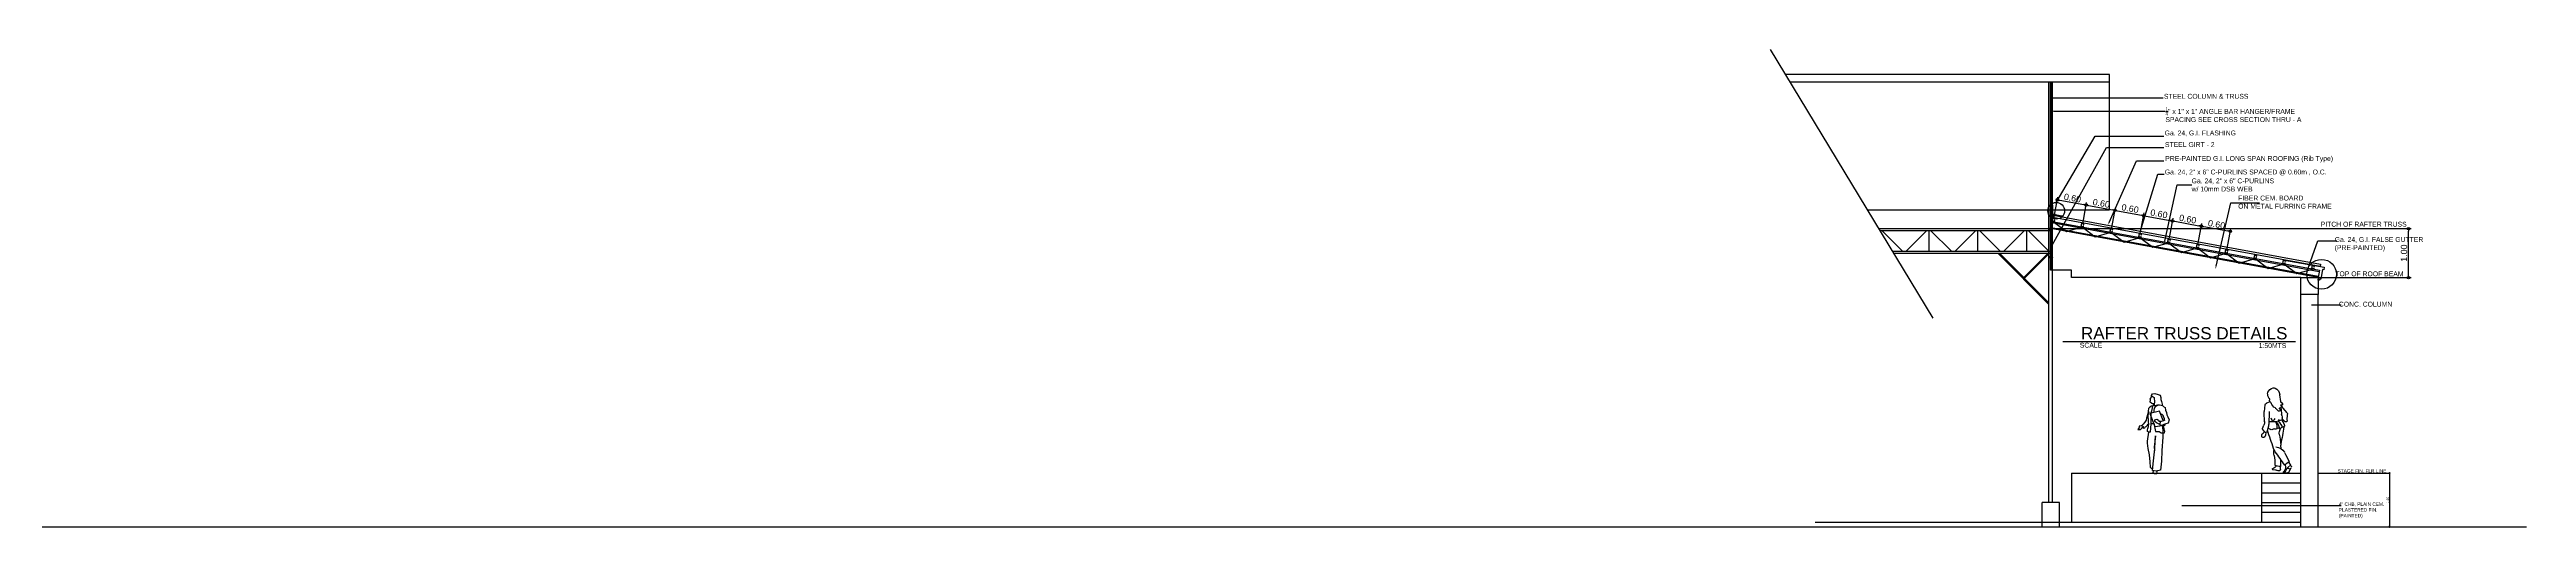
# Model space of a CAD drawing. Header units: inches. Extents: x -1369 to 1198, y -366 to 1398.
# Drawn here: x 94.6 to 145.3, y 107.4 to 117.1 of the extents above; entities that cross this region are included whole.
import ezdxf
from ezdxf import colors
from ezdxf.entities.mleader import LeaderData, LeaderLine
from ezdxf.math import Vec2, Vec3

# ---------------------------------------------------------------- set-up
doc = ezdxf.new("R2010")
doc.units = ezdxf.units.IN
doc.header["$MEASUREMENT"] = 0
doc.layers.add('dim', color=8, linetype='Continuous')
doc.layers.add('FIGURE', color=8, linetype='Continuous')
doc.styles.add('ATTR', font='romans.shx', dxfattribs={"width": 0.8, "height": 1.735066})
doc.styles.get("Standard").update_dxf_attribs({"font": 'arial.ttf'})
doc.dimstyles.new('20', dxfattribs={"dimtxt": 0.05, "dimasz": 0.02, "dimexe": 0.013, "dimexo": 0.0125, "dimgap": 0.0125, "dimtad": 1, "dimzin": 0, "dimdsep": 46, "dimtxsty": 'Standard', "dimblk": 'DOTBLANK', "dimcen": 0.09, "dimclrd": 256, "dimclre": 256, "dimadec": 0, "dimazin": 0, "dimtfac": 1, "dimtix": 1, "dimtofl": 0, "dimtmove": 0, "dimatfit": 3, "dimfxl": 1, "dimtolj": 1, "dimtzin": 0, "dimlwd": -1, "dimlwe": -1, "dimarcsym": 0})
doc.dimstyles.new('50', dxfattribs={"dimtxt": 0.13, "dimasz": 0.05, "dimexe": 0.055, "dimexo": 0.025, "dimgap": 0.025, "dimtad": 1, "dimzin": 0, "dimdsep": 46, "dimtxsty": 'Standard', "dimblk": 'DOTBLANK', "dimcen": 0.09, "dimclrd": 256, "dimclre": 256, "dimadec": 0, "dimazin": 0, "dimtfac": 1, "dimtix": 1, "dimtofl": 0, "dimtmove": 0, "dimatfit": 3, "dimfxl": 1, "dimtolj": 1, "dimtzin": 0, "dimarcsym": 0})

# ---------------------------------------------------------------- blocks, each defined once
blk = doc.blocks.new('_DotBlank')
at = {"color": 0, "linetype": 'ByBlock', "lineweight": -2}
blk.add_line((-0.5, 0), (-1, 0), dxfattribs=at)
blk.add_circle((0, 0), 0.5, dxfattribs=at)
blk = doc.blocks.new('*D498')
at = {"layer": 'Defpoints', "color": 0, "transparency": 16777216}
for p in [(135.643, 113.484), (142.932, 113.484), (140.73, 112.484)]:
    blk.add_point(p, dxfattribs=at)
at = {"layer": 'dim', "lineweight": -2, "transparency": 16777216}
for p, q in [((135.668, 113.484), (142.987, 113.484)), ((142.932, 112.534), (142.932, 113.434)), ((140.755, 112.484), (142.987, 112.484))]:
    blk.add_line(p, q, dxfattribs=at)
at = {"layer": 'dim', "lineweight": -2, "transparency": 16777216, "xscale": 0.05, "yscale": 0.05, "zscale": 0.05}
for p, rotation in [((142.932, 113.484), 90), ((142.932, 112.484), 270)]:
    blk.add_blockref('_DotBlank', p, dxfattribs=dict(at, rotation=rotation))
at = {"layer": 'dim', "color": 0, "transparency": 16777216, "insert": (142.841, 112.984), "char_height": 0.13, "attachment_point": 5, "rotation": 90}
blk.add_mtext('\\A1;1.00', dxfattribs=at)
blk = doc.blocks.new('People 7 Woman Walking Away')
for p, q in [((1.7, 53.5), (2.3, 58.6)), ((-3.1, 39.7), (-3.3, 44.1)), ((-3, 45.1), (-0.1, 48.6)), ((0.8, 39.9), (-0.5, 37.3)), ((1.3, 51), (0.3, 49.2)), ((1.4, 53), (0.5, 51.8)), ((5.3, 48.5), (3.6, 46.8)), ((9.6, 53.3), (12.3, 52.4)), ((10.2, 46.1), (10.6, 36.6)), ((13.8, 46.2), (13.2, 51.2)), ((13.7, 38.7), (13.9, 45.4)), ((1.5, 18.8), (1.6, 21.5)), ((7.9, 32.9), (7.5, 33.3)), ((11.1, 34.1), (11.9, 31.3)), ((12.8, 30.7), (12.9, 28.7)), ((13.4, 31), (15, 32.9)), ((15.1, 33.7), (14.1, 36.2)), ((-6.1, 6.2), (-4.2, 9.2)), ((-4.2, 1.4), (-6.1, 4.8)), ((-5.7, 6.8), (-3.6, 5)), ((-1.1, 0.9), (-3.2, 0.9)), ((-1.3, 0.9), (-2.8, 4)), ((2.1, 5.7), (2, 3.7)), ((3.7, 2.4), (5.1, 2.9)), ((5.3, 3), (7.5, 3.2))]:
    blk.add_line(p, q)
for centre, radius, start, end in [((8.7, 57.8), 6.4, 117.0545, 172.7336), ((6.8, 61.4), 2.29, 78.3367, 117.0545), ((6.2, 58.3), 5.46, 22.5187, 78.3367), ((11.2, 55.1), 1.33, 141.8182, 205.096), ((5.6, 59.4), 5.77, 321.8182, 3.2709), ((9.4, 59.7), 1.98, 3.2709, 22.5187), ((-1.9, 44.2), 1.4, 140.3568, 182.67), ((-2, 39.7), 1.16, 182.67, 311.3848), ((-7.1, 45.5), 8.89, 311.3848, 328.2016), ((5.9, 34), 7.28, 152.5623, 165.8775), ((-2.9, 50.9), 3.64, 320.3568, 331.6536), ((0.9, 51.5), 0.58, 138.9908, 318.54), ((13.8, 28.1), 14.9, 132.807, 154.587), ((-0.3, 41.4), 0.947, 328.2016, 4.1395), ((4.8, 41.7), 4.22, 157.5563, 184.1395), ((5.8, 41.3), 5.2, 181.2101, 195.6962), ((8.2, 59.1), 20.6, 249.0476, 276.638), ((-0.6, 44), 1.69, 337.5563, 357.1086), ((1.9, 49.9), 0.867, 111.5383, 274.994), ((40, 41.9), 39, 169.4458, 177.1086), ((1.5, 50.9), 0.221, 291.5383, 138.54), ((0.7, 53.6), 1, 318.9908, 352.7336), ((2, 48.4), 0.624, 311.2695, 94.994), ((3, 47.3), 0.848, 131.2695, 316.8126), ((14.6, 30.7), 12.4, 138.9795, 165.0138), ((19.6, 44.5), 17, 194.476, 198.446), ((12.9, 34.5), 8.42, 149.756, 186.339), ((6.2, 47.7), 1.18, 113.3359, 136.8126), ((3.6, 53.6), 5.22, 293.3359, 347.1391), ((-1.2, 34), 9.84, 27.9066, 45.0119), ((19.5, 35.6), 12, 150.9696, 165.6194), ((9.8, 52.2), 1.11, 108.5349, 167.1391), ((9.1, 54.1), 0.91, 288.535, 25.0961), ((21.7, 37.2), 11.1, 182.9982, 196.324), ((11.8, 51.1), 1.39, 7.2211, 70.3539), ((20.2, 38.6), 6.54, 178.5915, 201.1734), ((9.1, 45.6), 4.81, 358.5915, 7.2211), ((-0.5, 35.6), 0.669, 165.8775, 238.6287), ((5.7, 12.3), 7.76, 92.7741, 150.5509), ((1.8, 39.3), 4.98, 238.6287, 261.777), ((250.1, 71.5), 253.3, 188.3211, 191.1937), ((0.9, 33.5), 0.884, 26.8901, 81.7771), ((35.8, 19.9), 34.2, 163.7284, 177.397), ((-6.4, 21.8), 7.94, 357.397, 357.8062), ((2.2, 34.1), 0.503, 206.8901, 315.6851), ((-1576.3, -498.2), 1665.4, 18.5115, 18.628), ((3.3, 33), 1.12, 50.7706, 135.6851), ((1.2, 30), 1.77, 343.7284, 18.5115), ((5.6, 35.7), 2.43, 230.7706, 293.3394), ((-2.5, 22.2), 10, 325.0337, 340.8954), ((6.9, 32.7), 0.838, 44.4537, 113.3394), ((-3607.3, 1270.8), 3824.9, 340.8954, 341.1088), ((8.4, 33.4), 0.742, 224.4537, 311.4645), ((12, 29.4), 4.61, 100.3584, 131.4645), ((12.7, 31.5), 0.886, 196.324, 320.4703), ((14.6, 28.8), 1.74, 183.9145, 281.3575), ((15.4, 31.4), 1.39, 171.0632, 243.0596), ((13.8, 28.5), 1.96, 333.8101, 63.0596), ((14.4, 33.4), 0.784, 320.4703, 21.1735), ((14.8, 28), 0.898, 281.3575, 333.8101), ((-4.9, 5.5), 1.39, 148.1282, 209.4266), ((1.1, -16.3), 21.2, 101.466, 108.3509), ((109, -46), 126.3, 150.5509, 153.9804), ((-14.2, -4.6), 17, 40.8008, 55.4469), ((-3.3, 2), 1.09, 209.4266, 271.4258), ((-5.7, 2.6), 3.2, 26.8603, 48.5676), ((2.2, 5), 4.07, 155.2937, 226.0119), ((-1178.8, 844.8), 1445.4, 324.553, 325.0337), ((-1.1, 1.6), 0.69, 271.4258, 46.0119), ((43.7, 7.1), 41.9, 174.5497, 181.9177), ((2, 14.8), 9.13, 268.4632, 296.6891), ((3.2, 3.6), 1.26, 176.4305, 288.7684), ((10.3, 10.4), 6.88, 218.2149, 247.1341), ((5.4, 1.9), 1.04, 96.6724, 108.7685), ((32.9, 8.6), 26.9, 168.8631, 184.0751), ((-5.7, 16.2), 12.5, 348.8631, 8.8068), ((7.5, 3.7), 0.446, 276.6724, 67.1341)]:
    blk.add_arc(centre, radius, start, end)
at = {"style": 'ATTR', "width": 0.8, "flags": 9}
blk.add_attdef('ESTCODE', (0, 0), '', height=0.0159, dxfattribs=at)
blk = doc.blocks.new('W1')
at = {"color": 0, "linetype": 'Continuous'}
for p, q in [((30.007, -144.603), (29.958, -144.631)), ((30.023, -144.566), (30.015, -144.599)), ((30.015, -144.599), (30.076, -144.583)), ((30.031, -144.51), (30.023, -144.566)), ((30.047, -144.465), (30.031, -144.51)), ((30.063, -144.38), (30.047, -144.425)), ((30.047, -144.425), (30.047, -144.465)), ((30.104, -144.364), (30.063, -144.38)), ((30.076, -144.583), (30.112, -144.583)), ((30.173, -144.348), (30.104, -144.364)), ((30.112, -144.583), (30.169, -144.595)), ((30.116, -144.591), (30.165, -144.615)), ((30.169, -144.595), (30.185, -144.575)), ((30.221, -144.352), (30.173, -144.348)), ((30.185, -144.425), (30.177, -144.526)), ((30.177, -144.526), (30.181, -144.558)), ((30.185, -144.575), (30.177, -144.558)), ((30.181, -144.558), (30.233, -144.55)), ((30.225, -144.397), (30.185, -144.425)), ((30.205, -144.554), (30.201, -144.599)), ((30.201, -144.599), (30.237, -144.607)), ((30.237, -144.389), (30.221, -144.352)), ((30.233, -144.55), (30.262, -144.526)), ((30.241, -144.409), (30.237, -144.389)), ((30.237, -144.607), (30.274, -144.627)), ((30.25, -144.441), (30.241, -144.409)), ((30.266, -144.461), (30.25, -144.441)), ((30.258, -144.473), (30.266, -144.461)), ((30.262, -144.526), (30.258, -144.473)), ((29.902, -144.825), (29.877, -144.886)), ((29.877, -144.886), (29.894, -144.955)), ((29.894, -144.955), (29.946, -144.967)), ((29.926, -144.781), (29.902, -144.825)), ((29.934, -144.736), (29.926, -144.781)), ((29.95, -144.688), (29.934, -144.736)), ((29.946, -144.967), (30.007, -144.987)), ((29.958, -144.631), (29.95, -144.688)), ((30.022, -144.99), (30.004, -145.095)), ((30.004, -145.095), (30.004, -145.242)), ((30.065, -144.972), (30.083, -144.971)), ((30.083, -144.971), (30.134, -144.945)), ((30.096, -144.89), (30.088, -144.914)), ((30.132, -144.87), (30.096, -144.89)), ((30.173, -144.886), (30.132, -144.87)), ((30.134, -144.945), (30.169, -144.918)), ((30.165, -144.615), (30.185, -144.647)), ((30.169, -144.918), (30.173, -144.886)), ((30.185, -144.647), (30.193, -144.696)), ((30.189, -144.965), (30.224, -144.968)), ((30.193, -144.696), (30.193, -144.734)), ((30.224, -144.968), (30.249, -144.966)), ((30.274, -144.627), (30.302, -144.651)), ((30.302, -144.651), (30.306, -144.704)), ((30.306, -144.704), (30.314, -144.761)), ((30.314, -144.761), (30.322, -144.781)), ((30.004, -145.242), (30.027, -145.51)), ((30.027, -145.51), (30.035, -145.728)), ((30.156, -145.208), (30.172, -145.324)), ((30.161, -145.321), (30.156, -145.208)), ((30.167, -145.479), (30.161, -145.321)), ((30.198, -145.723), (30.167, -145.479)), ((30.172, -145.324), (30.182, -145.434)), ((30.182, -145.434), (30.177, -145.516)), ((30.285, -145.6), (30.269, -145.741)), ((30.311, -145.468), (30.285, -145.6)), ((30.298, -145.137), (30.327, -145.319)), ((30.327, -145.363), (30.311, -145.468)), ((30.327, -145.319), (30.327, -145.363)), ((30.035, -145.728), (30.051, -145.912)), ((30.051, -145.912), (30.14, -145.933)), ((30.13, -145.983), (30.125, -145.941)), ((30.177, -145.983), (30.13, -145.983)), ((30.14, -145.933), (30.219, -145.917)), ((30.211, -145.964), (30.177, -145.983)), ((30.219, -145.917), (30.198, -145.723)), ((30.203, -145.928), (30.211, -145.964)), ((30.243, -145.87), (30.219, -145.87)), ((30.264, -145.849), (30.243, -145.87)), ((30.269, -145.741), (30.264, -145.849))]:
    blk.add_line(p, q, dxfattribs=at)
for points in [[(30.219, -144.603), (30.241, -144.709), (30.249, -144.747), (30.249, -144.966), (30.268, -145.137), (30.298, -145.137), (30.32, -145.124), (30.32, -145.091), (30.312, -145.06), (30.302, -145.021), (30.295, -144.964), (30.301, -144.927), (30.307, -144.782), (30.289, -144.717)], [(29.997, -144.9), (30.076, -144.707), (30.271, -144.752), (30.167, -145.021), (29.958, -144.995), (29.967, -144.974)], [(30.088, -144.914), (30.036, -144.914), (29.987, -144.896), (29.959, -144.885)], [(30.193, -144.955), (30.154, -145.122), (30.08, -145.122), (30.042, -145.149), (30.004, -145.149), (29.974, -145.15), (29.962, -145.125), (29.969, -145.101), (29.98, -145.068), (29.989, -144.999)], [(29.973, -144.89), (29.971, -144.874), (29.974, -144.857), (29.988, -144.838), (29.995, -144.814), (30.001, -144.797), (30.034, -144.764)], [(30.062, -144.914), (30.065, -144.984), (30.064, -144.996), (30.007, -144.987)], [(30.322, -144.781), (30.339, -144.85), (30.349, -144.891), (30.375, -144.932), (30.411, -144.972), (30.435, -144.997), (30.409, -145.023), (30.409, -145.054), (30.373, -145.046), (30.361, -145.021), (30.347, -145.021), (30.328, -145.003), (30.315, -144.976), (30.295, -144.964)], [(30.435, -144.997), (30.452, -145.005), (30.488, -145.016), (30.496, -145.052), (30.491, -145.038), (30.484, -145.031), (30.484, -145.031), (30.496, -145.052), (30.504, -145.06), (30.521, -145.079), (30.463, -145.083), (30.438, -145.055), (30.433, -145.045), (30.411, -145.035)]]:
    blk.add_lwpolyline(points)
blk = doc.blocks.new('*D499')
at = {"layer": 'Defpoints', "color": 0, "transparency": 16777216}
for p in [(141.08, 108.484), (141.08, 107.384), (142.545, 107.384)]:
    blk.add_point(p, dxfattribs=at)
at = {"layer": 'dim', "transparency": 16777216}
for p, q in [((141.093, 108.484), (142.558, 108.484)), ((142.545, 108.464), (142.545, 107.404)), ((141.093, 107.384), (142.558, 107.384))]:
    blk.add_line(p, q, dxfattribs=at)
at = {"layer": 'dim', "transparency": 16777216, "xscale": 0.02, "yscale": 0.02, "zscale": 0.02}
for p, rotation in [((142.545, 108.484), 90), ((142.545, 107.384), 270)]:
    blk.add_blockref('_DotBlank', p, dxfattribs=dict(at, rotation=rotation))
at = {"layer": 'dim', "color": 0, "transparency": 16777216, "insert": (142.507, 107.934), "char_height": 0.05, "attachment_point": 5, "rotation": 90}
blk.add_mtext('\\A1;1.10', dxfattribs=at)
blk = doc.blocks.new('GS')
at = {"color": 1}
blk.add_line((0.039, 0), (0.039, -0.01), dxfattribs=at)
for points in [[(-0.002, 0), (-0.039, 0), (-0.039, -0.009), (-0.011, -0.009), (-0.011, -0.037), (-0.002, -0.037), (-0.002, 0)], [(0.002, 0), (0.039, 0), (0.039, -0.009), (0.011, -0.009), (0.011, -0.037), (0.002, -0.037), (0.002, 0)], [(-0.002, -0.6), (-0.039, -0.6), (-0.039, -0.591), (-0.011, -0.591), (-0.011, -0.563), (-0.002, -0.563), (-0.002, -0.6)], [(0.002, -0.6), (0.039, -0.6), (0.039, -0.591), (0.011, -0.591), (0.011, -0.563), (0.002, -0.563), (0.002, -0.6)]]:
    blk.add_lwpolyline(points, dxfattribs=at)
at = {"color": 3}
blk.add_lwpolyline([(0.002, 0), (0.002, -0.6), (-0.002, -0.6), (-0.002, 0), (0.002, 0)], dxfattribs=at)
blk = doc.blocks.new('*D505')
at = {"layer": 'Defpoints', "color": 0, "transparency": 16777216}
for p in [(135.67, 113.701), (136.329, 113.967), (136.26, 113.593)]:
    blk.add_point(p, dxfattribs=at)
at = {"layer": 'dim', "lineweight": -2, "transparency": 16777216}
for p, q in [((135.675, 113.726), (135.748, 114.128)), ((135.788, 114.065), (136.279, 113.976)), ((136.265, 113.618), (136.338, 114.021))]:
    blk.add_line(p, q, dxfattribs=at)
at = {"layer": 'dim', "lineweight": -2, "transparency": 16777216, "xscale": 0.05, "yscale": 0.05, "zscale": 0.05}
for p, rotation in [((135.738, 114.074), 169.6491763435589), ((136.329, 113.967), 349.649176343559)]:
    blk.add_blockref('_DotBlank', p, dxfattribs=dict(at, rotation=rotation))
at = {"layer": 'dim', "color": 0, "transparency": 16777216, "insert": (136.05, 114.11), "char_height": 0.13, "attachment_point": 5, "rotation": 349.6492}
blk.add_mtext('\\A1;0.60', dxfattribs=at)
blk = doc.blocks.new('*D500')
at = {"layer": 'Defpoints', "color": 0, "transparency": 16777216}
for p in [(136.919, 113.859), (136.26, 113.593), (136.851, 113.486)]:
    blk.add_point(p, dxfattribs=at)
at = {"layer": 'dim', "lineweight": -2, "transparency": 16777216}
for p, q in [((136.265, 113.618), (136.338, 114.021)), ((136.378, 113.958), (136.87, 113.868)), ((136.855, 113.51), (136.929, 113.913))]:
    blk.add_line(p, q, dxfattribs=at)
at = {"layer": 'dim', "lineweight": -2, "transparency": 16777216, "xscale": 0.05, "yscale": 0.05, "zscale": 0.05}
for p, rotation in [((136.329, 113.967), 169.6491763435589), ((136.919, 113.859), 349.649176343559)]:
    blk.add_blockref('_DotBlank', p, dxfattribs=dict(at, rotation=rotation))
at = {"layer": 'dim', "color": 0, "transparency": 16777216, "insert": (136.64, 114.003), "char_height": 0.13, "attachment_point": 5, "rotation": 349.6492}
blk.add_mtext('\\A1;0.60', dxfattribs=at)
blk = doc.blocks.new('*D501')
at = {"layer": 'Defpoints', "color": 0, "transparency": 16777216}
for p in [(137.509, 113.751), (136.851, 113.486), (137.441, 113.378)]:
    blk.add_point(p, dxfattribs=at)
at = {"layer": 'dim', "lineweight": -2, "transparency": 16777216}
for p, q in [((136.855, 113.51), (136.929, 113.913)), ((136.968, 113.85), (137.46, 113.76)), ((137.445, 113.402), (137.519, 113.805))]:
    blk.add_line(p, q, dxfattribs=at)
at = {"layer": 'dim', "lineweight": -2, "transparency": 16777216, "xscale": 0.05, "yscale": 0.05, "zscale": 0.05}
for p, rotation in [((136.919, 113.859), 169.6491763435589), ((137.509, 113.751), 349.649176343559)]:
    blk.add_blockref('_DotBlank', p, dxfattribs=dict(at, rotation=rotation))
at = {"layer": 'dim', "color": 0, "transparency": 16777216, "insert": (137.23, 113.895), "char_height": 0.13, "attachment_point": 5, "rotation": 349.6492}
blk.add_mtext('\\A1;0.60', dxfattribs=at)
blk = doc.blocks.new('*D502')
at = {"layer": 'Defpoints', "color": 0, "transparency": 16777216}
for p in [(137.441, 113.378), (138.031, 113.27), (138.099, 113.643)]:
    blk.add_point(p, dxfattribs=at)
at = {"layer": 'dim', "lineweight": -2, "transparency": 16777216}
for p, q in [((137.445, 113.402), (137.519, 113.805)), ((137.558, 113.742), (138.05, 113.652)), ((138.036, 113.295), (138.109, 113.697))]:
    blk.add_line(p, q, dxfattribs=at)
at = {"layer": 'dim', "lineweight": -2, "transparency": 16777216, "xscale": 0.05, "yscale": 0.05, "zscale": 0.05}
for p, rotation in [((137.509, 113.751), 169.6491763435589), ((138.099, 113.643), 349.649176343559)]:
    blk.add_blockref('_DotBlank', p, dxfattribs=dict(at, rotation=rotation))
at = {"layer": 'dim', "color": 0, "transparency": 16777216, "insert": (137.821, 113.787), "char_height": 0.13, "attachment_point": 5, "rotation": 349.6492}
blk.add_mtext('\\A1;0.60', dxfattribs=at)
blk = doc.blocks.new('*D503')
at = {"layer": 'Defpoints', "color": 0, "transparency": 16777216}
for p in [(138.031, 113.27), (138.621, 113.162), (138.69, 113.535)]:
    blk.add_point(p, dxfattribs=at)
at = {"layer": 'dim', "lineweight": -2, "transparency": 16777216}
for p, q in [((138.036, 113.295), (138.109, 113.697)), ((138.148, 113.634), (138.64, 113.544)), ((138.626, 113.187), (138.699, 113.589))]:
    blk.add_line(p, q, dxfattribs=at)
at = {"layer": 'dim', "lineweight": -2, "transparency": 16777216, "xscale": 0.05, "yscale": 0.05, "zscale": 0.05}
for p, rotation in [((138.099, 113.643), 169.6491763435589), ((138.69, 113.535), 349.649176343559)]:
    blk.add_blockref('_DotBlank', p, dxfattribs=dict(at, rotation=rotation))
at = {"layer": 'dim', "color": 0, "transparency": 16777216, "insert": (138.411, 113.679), "char_height": 0.13, "attachment_point": 5, "rotation": 349.6492}
blk.add_mtext('\\A1;0.60', dxfattribs=at)
blk = doc.blocks.new('*D504')
at = {"layer": 'Defpoints', "color": 0, "transparency": 16777216}
for p in [(138.621, 113.162), (139.28, 113.428), (139.212, 113.054)]:
    blk.add_point(p, dxfattribs=at)
at = {"layer": 'dim', "lineweight": -2, "transparency": 16777216}
for p, q in [((138.626, 113.187), (138.699, 113.589)), ((138.739, 113.526), (139.231, 113.437)), ((139.216, 113.079), (139.29, 113.482))]:
    blk.add_line(p, q, dxfattribs=at)
at = {"layer": 'dim', "lineweight": -2, "transparency": 16777216, "xscale": 0.05, "yscale": 0.05, "zscale": 0.05}
for p, rotation in [((138.69, 113.535), 169.6491763435589), ((139.28, 113.428), 349.649176343559)]:
    blk.add_blockref('_DotBlank', p, dxfattribs=dict(at, rotation=rotation))
at = {"layer": 'dim', "color": 0, "transparency": 16777216, "insert": (139.001, 113.571), "char_height": 0.13, "attachment_point": 5, "rotation": 349.6492}
blk.add_mtext('\\A1;0.60', dxfattribs=at)

msp = doc.modelspace()

# ---------------------------------------------------------------- linework, layer by layer
at = {"color": 8}
for p, q in [((130.2559, 116.4844), (136.8052, 116.4844)), ((135.5677, 107.8844), (135.5677, 116.4844)), ((135.6427, 107.8844), (135.6427, 116.4844)), ((131.8438, 113.8661), (136.8052, 113.8661)), ((132.0753, 113.4844), (135.6427, 113.4844)), ((132.0981, 113.4469), (135.6427, 113.4469)), ((132.5677, 113.0219), (132.1427, 113.4469)), ((132.6427, 113.0219), (133.0677, 113.4469)), ((133.5677, 113.0219), (133.1427, 113.4469)), ((133.6427, 113.0219), (134.0677, 113.4469)), ((134.5677, 113.0219), (134.1427, 113.4469)), ((134.6427, 113.0219), (135.0677, 113.4469)), ((135.5677, 113.0219), (135.1427, 113.4469)), ((132.3558, 113.0219), (135.6427, 113.0219)), ((132.3785, 112.9844), (135.6427, 112.9844)), ((134.5177, 112.9844), (135.5677, 111.9344)), ((134.553, 112.9844), (135.5677, 111.9698)), ((135.4302, 107.3844), (135.4302, 107.8844)), ((135.7802, 107.8844), (135.4302, 107.8844)), ((135.7802, 107.3844), (135.7802, 107.8844))]:
    msp.add_line(p, q, dxfattribs=at)
for p, q in [((140.7302, 107.3844), (140.7302, 112.3844)), ((141.0802, 107.3844), (141.0802, 112.1344)), ((136.0302, 108.4844), (139.9302, 108.4844)), ((136.0302, 108.4844), (136.0302, 107.4844)), ((139.9302, 107.4844), (139.9302, 108.4844)), ((14.5291, 107.3844), (145.349, 107.3844)), ((129.9583, 107.3844), (144.7921, 107.3844))]:
    msp.add_line(p, q)
at = {"color": 1}
for p, q in [((135.8533, 111.1786), (140.6207, 111.1786)), ((130.7802, 107.4844), (140.7302, 107.4844))]:
    msp.add_line(p, q, dxfattribs=at)
for points in [[(129.8549, 117.1457), (133.1864, 111.6524)], [(135.6097, 113.509), (141.0847, 112.509)], [(135.6276, 113.6074), (141.1027, 112.6074)], [(135.6052, 112.6594), (135.6052, 112.6407), (135.6239, 112.6407), (135.6239, 112.6344), (135.5989, 112.6344), (135.5989, 112.6594), (135.6052, 112.6594)], [(139.9302, 108.4844), (140.7302, 108.4844)], [(139.9302, 108.2844), (140.7302, 108.2844)], [(139.9302, 108.0844), (140.7302, 108.0844)], [(139.9302, 107.8844), (140.7302, 107.8844)], [(139.9302, 107.6844), (140.7302, 107.6844)]]:
    msp.add_lwpolyline(points, dxfattribs=at)
at = {"color": 8}
for points in [[(135.6427, 113.8661), (136.8052, 113.8661), (136.8052, 116.6399), (130.1616, 116.6399)], [(135.7174, 114.0205), (136.5122, 115.3738), (137.9225, 115.3738)], [(133.1052, 113.4469), (133.1052, 113.0219)], [(134.1052, 113.4469), (134.1052, 113.0219)], [(135.1052, 113.4469), (135.1052, 113.0219)], [(140.8568, 112.6247), (141.0743, 113.2338), (141.4653, 113.2338)], [(135.55, 112.9844), (135.0515, 112.4859)], [(135.5677, 112.9844), (135.0603, 112.4771)], [(135.5677, 112.9667), (135.0692, 112.4683)], [(140.945, 111.9252), (141.1625, 111.9252), (141.5535, 111.9252)], [(138.2897, 107.82), (139.5348, 107.82), (141.5535, 107.82)]]:
    msp.add_lwpolyline(points, dxfattribs=at)
for points in [[(135.5989, 112.6594), (135.5989, 116.4844)], [(135.6239, 112.6407), (135.6239, 116.4844)], [(141.0802, 112.4844), (135.6052, 113.4844), (135.6321, 113.632), (141.1071, 112.632), (141.0802, 112.4844)], [(140.7302, 112.4844), (136.0302, 112.4844), (136.0302, 112.6344), (135.6052, 112.6344), (135.6052, 113.4844)], [(135.6567, 113.6275), (135.9299, 113.4251), (136.2469, 113.5197), (136.5151, 113.3182), (136.8372, 113.4119), (137.1053, 113.2104), (137.4274, 113.3041), (137.6956, 113.1026), (138.0176, 113.1963), (138.2858, 112.9948), (138.6079, 113.0885), (138.8761, 112.887), (139.1981, 112.9806), (139.4663, 112.7792), (139.7884, 112.8728), (140.0565, 112.6714), (140.3786, 112.765), (140.6468, 112.5636), (140.9688, 112.6572)]]:
    msp.add_lwpolyline(points)
at = {"color": 3}
for points in [[(135.6903, 113.6722), (135.6948, 113.6968), (135.6456, 113.7058), (135.6321, 113.632), (135.6813, 113.623), (135.6858, 113.6476), (135.6796, 113.6487), (135.6763, 113.6303), (135.6394, 113.637), (135.6506, 113.6985), (135.6875, 113.6917), (135.6841, 113.6733)], [(136.2805, 113.5644), (136.285, 113.589), (136.2358, 113.5979), (136.2223, 113.5242), (136.2715, 113.5152), (136.276, 113.5398), (136.2699, 113.5409), (136.2665, 113.5225), (136.2296, 113.5292), (136.2408, 113.5907), (136.2777, 113.5839), (136.2744, 113.5655)], [(136.8708, 113.4566), (136.8752, 113.4812), (136.8261, 113.4901), (136.8126, 113.4164), (136.8618, 113.4074), (136.8663, 113.432), (136.8601, 113.4331), (136.8567, 113.4146), (136.8199, 113.4214), (136.8311, 113.4829), (136.868, 113.4761), (136.8646, 113.4577)], [(137.461, 113.3488), (137.4655, 113.3734), (137.4163, 113.3823), (137.4028, 113.3086), (137.452, 113.2996), (137.4565, 113.3242), (137.4503, 113.3253), (137.447, 113.3068), (137.4101, 113.3136), (137.4213, 113.3751), (137.4582, 113.3683), (137.4548, 113.3499)], [(138.0512, 113.241), (138.0557, 113.2655), (138.0065, 113.2745), (137.9931, 113.2008), (138.0422, 113.1918), (138.0467, 113.2164), (138.0406, 113.2175), (138.0372, 113.199), (138.0003, 113.2058), (138.0116, 113.2673), (138.0484, 113.2605), (138.0451, 113.2421)], [(138.6415, 113.1331), (138.646, 113.1577), (138.5968, 113.1667), (138.5833, 113.0929), (138.6325, 113.084), (138.637, 113.1086), (138.6308, 113.1097), (138.6275, 113.0912), (138.5906, 113.098), (138.6018, 113.1595), (138.6387, 113.1527), (138.6353, 113.1343)], [(139.2317, 113.0253), (139.2362, 113.0499), (139.187, 113.0589), (139.1735, 112.9851), (139.2227, 112.9762), (139.2272, 113.0008), (139.2211, 113.0019), (139.2177, 112.9834), (139.1808, 112.9902), (139.192, 113.0516), (139.2289, 113.0449), (139.2255, 113.0265)], [(139.8219, 112.9175), (139.8264, 112.9421), (139.7772, 112.9511), (139.7638, 112.8773), (139.8129, 112.8684), (139.8174, 112.8929), (139.8113, 112.8941), (139.8079, 112.8756), (139.771, 112.8824), (139.7823, 112.9438), (139.8192, 112.9371), (139.8158, 112.9187)], [(140.4122, 112.8097), (140.4167, 112.8343), (140.3675, 112.8433), (140.354, 112.7695), (140.4032, 112.7605), (140.4077, 112.7851), (140.4015, 112.7863), (140.3982, 112.7678), (140.3613, 112.7746), (140.3725, 112.836), (140.4094, 112.8293), (140.406, 112.8109)], [(141.0024, 112.7019), (141.0069, 112.7265), (140.9577, 112.7355), (140.9442, 112.6617), (140.9934, 112.6527), (140.9979, 112.6773), (140.9918, 112.6785), (140.9884, 112.66), (140.9515, 112.6668), (140.9627, 112.7282), (140.9996, 112.7215), (140.9963, 112.7031)]]:
    msp.add_lwpolyline(points, dxfattribs=at)
at = {"color": 4}
for points in [[(135.6362, 113.9645), (135.6425, 113.9645), (135.6425, 113.7824), (135.8346, 113.7473), (135.8335, 113.7411), (135.6362, 113.7771), (135.6362, 113.9645)], [(141.1217, 112.7119), (135.6467, 113.7119), (135.6557, 113.7611), (141.1307, 112.7611), (141.1217, 112.7119)]]:
    msp.add_lwpolyline(points, dxfattribs=at)
at = {"color": 5}
msp.add_lwpolyline([(140.3924, 112.8422), (141.204, 112.6939), (141.195, 112.6448), (141.1704, 112.6493), (141.1344, 112.4525), (141.1094, 112.4525), (141.1094, 112.4275), (141.0844, 112.4275), (141.0844, 112.4525), (141.0802, 112.4525)], dxfattribs=at)
msp.add_lwpolyline([(140.7302, 112.4844), (141.0802, 112.4844), (141.0802, 112.1344), (140.7302, 112.1344)], close=True)
at = {"color": 8}
for centre, radius in [((135.7174, 113.8493), 0.1711), ((141.1524, 112.5509), 0.3046)]:
    msp.add_circle(centre, radius, dxfattribs=at)

# ---------------------------------------------------------------- block references
msp.add_blockref('GS', (135.6052, 113.4844))
at = {"layer": 'FIGURE', "xscale": -1}
msp.add_blockref('W1', (167.906, 254.4581), dxfattribs=at)
at = {"layer": 'FIGURE', "color": 8, "xscale": -0.02775087907974464, "yscale": 0.02775087907974464, "zscale": 0.02775087907974464}
msp.add_blockref('People 7 Woman Walking Away', (140.3624, 108.4622), dxfattribs=at)

# ---------------------------------------------------------------- texts
at = {"attachment_point": 1}
for s, insert, char_height, width in [('\\A1;STEEL COLUMN & TRUSS', (137.9226, 116.2409), 0.1, 4.934024), ('\\A1;{\\H0.7x;\\S1/4;}" x 1" x 1" ANGLE BAR HANGER/FRAME\\PSPACING SEE CROSS SECTION THRU - A', (137.9526, 115.9662), 0.1, 4.934024), ('Ga. 24, G.I. FLASHING', (137.9383, 115.4908), 0.1, 4.934024), ('STEEL GIRT - 2', (137.9434, 115.2532), 0.1, 4.934024), ('Ga. 24, 2" x 6" C-PURLINS SPACED @ 0.60m , O.C.', (137.9409, 114.6926), 0.1, 4.934024), ('PRE-PAINTED G.I. LONG SPAN ROOFING (Rib Type)', (137.9497, 114.9688), 0.1, 4.934024), ('Ga. 24, 2" x 6" C-PURLINS\\Pw/ 10mm DSB WEB', (138.4897, 114.5112), 0.1, 4.934024), ('FIBER CEM. BOARD \\PON METAL FURRING FRAME', (139.4432, 114.1601), 0.1, 4.934024), ('PITCH OF RAFTER TRUSS', (141.1339, 113.6253), 0.1, 4.934024), ('Ga. 24, G.I. FALSE GUTTER\\P(PRE-PAINTED)', (141.4202, 113.3119), 0.1, 4.934024), ('TOP OF ROOF BEAM', (141.4334, 112.6101), 0.1, 4.934024), ('CONC. COLUMN', (141.5057, 111.9898), 0.1, 4.934024), ('RAFTER TRUSS DETAILS', (136.2223, 111.4698), 0.25, 4.409054), ('STAGE FIN. FLR LINE', (141.4803, 108.5647), 0.07, 4.934024), ('4" CHB, PLAIN CEM.\\PPLASTERED FIN.\\P(PAINTED)', (141.5057, 107.8845), 0.07, 4.934024)]:
    msp.add_mtext(s, dxfattribs=dict(at, insert=insert, char_height=char_height, width=width))
at = {"color": 7, "char_height": 0.1, "width": 0.263977, "attachment_point": 1}
for s, insert in [('SCALE', (136.2003, 111.1505)), ('1:50MTS', (139.8641, 111.143))]:
    msp.add_mtext(s, dxfattribs=dict(at, insert=insert))

# ---------------------------------------------------------------- dimensions: what is measured, and where the dimension line sits
at = {"layer": 'dim', "color": 0}
for p1, p2, picture, middle in [((135.6702, 113.7013), (136.2604, 113.5935), '*D505', (136.0499, 114.1103)), ((136.2604, 113.5935), (136.8507, 113.4856), '*D500', (136.6401, 114.0025)), ((136.8507, 113.4856), (137.4409, 113.3778), '*D501', (137.2303, 113.8947)), ((137.4409, 113.3778), (138.0311, 113.27), '*D502', (137.8206, 113.7869)), ((138.0311, 113.27), (138.6214, 113.1622), '*D503', (138.4108, 113.6791)), ((138.6214, 113.1622), (139.2116, 113.0544), '*D504', (139.001, 113.5713))]:
    dim = msp.add_aligned_dim(p1=p1, p2=p2, distance=0.3793, dimstyle='50', dxfattribs=at)
    dim.commit()
    dim.dimension.update_dxf_attribs({"geometry": picture, "text_midpoint": middle})
for base, p1, p2, dimstyle, picture, middle in [((142.9322, 113.4844), (140.7302, 112.4844), (135.6427, 113.4844), '50', '*D498', (142.8409, 112.9844)), ((142.5448, 107.3844), (141.0802, 108.4844), (141.0802, 107.3844), '20', '*D499', (142.5068, 107.9344))]:
    dim = msp.add_linear_dim(base=base, p1=p1, p2=p2, angle=90, dimstyle=dimstyle, dxfattribs=at)
    dim.commit()
    dim.dimension.update_dxf_attribs({"geometry": picture, "text_midpoint": middle})

# ---------------------------------------------------------------- leaders
at = {"color": 8}
ml = msp.add_multileader_mtext('Standard', dxfattribs=at)
ml.set_content('', color=8)
ml.set_leader_properties()
ml.build(insert=Vec2(0, 0))
ml.multileader.update_dxf_attribs({"dogleg_length": 0.36, "arrow_head_size": 0.06})
ctx = ml.context
ctx.base_point, ctx.char_height, ctx.arrow_head_size, ctx.landing_gap_size, ctx.plane_origin = Vec3(137.9078, 116.1604), 0.06, 0.06, 0.09, Vec3(136.1938, 116.8511)
notes = []
notes.append((ctx, [(0, (1, 1, 0), (137.3481, 116.1604), (1, 0), 0.5598, [(0, [(135.5927, 116.1604)], 0, [])])]))
ctx.mtext.insert, ctx.mtext.flow_direction = Vec3(137.9978, 116.1904), 5
ml = msp.add_multileader_mtext('Standard', dxfattribs=at)
ml.set_content('', color=8)
ml.set_leader_properties()
ml.build(insert=Vec2(0, 0))
ml.multileader.update_dxf_attribs({"dogleg_length": 0.36, "arrow_head_size": 0.06})
ctx = ml.context
ctx.base_point, ctx.char_height, ctx.arrow_head_size, ctx.landing_gap_size, ctx.plane_origin = Vec3(137.9378, 115.8857), 0.06, 0.06, 0.09, Vec3(136.2238, 116.5764)
notes.append((ctx, [(0, (1, 1, 0), (137.378, 115.8857), (1, 0), 0.5598, [(0, [(135.6039, 115.8857)], 0, [])])]))
ctx.mtext.insert, ctx.mtext.flow_direction = Vec3(138.0278, 115.9157), 5
ml = msp.add_multileader_mtext('Standard', dxfattribs=at)
ml.set_content('', color=8)
ml.set_leader_properties()
ml.build(insert=Vec2(0, 0))
ml.multileader.update_dxf_attribs({"dogleg_length": 0.36, "arrow_head_size": 0.06})
ctx = ml.context
ctx.base_point, ctx.char_height, ctx.arrow_head_size, ctx.landing_gap_size, ctx.plane_origin = Vec3(137.9225, 115.1443), 0.06, 0.06, 0.09, Vec3(136.013, 116.9885)
notes.append((ctx, [(0, (1, 1, 0), (136.7451, 115.1443), (1, 0), 1.1775, [(0, [(135.6067, 113.0914)], 0, [])])]))
ctx.mtext.insert, ctx.mtext.flow_direction = Vec3(138.0125, 115.1743), 5
ml = msp.add_multileader_mtext('Standard', dxfattribs=at)
ml.set_content('', color=8)
ml.set_leader_properties()
ml.build(insert=Vec2(0, 0))
ml.multileader.update_dxf_attribs({"dogleg_length": 0.36, "arrow_head_size": 0.06})
ctx = ml.context
ctx.base_point, ctx.char_height, ctx.arrow_head_size, ctx.landing_gap_size, ctx.plane_origin = Vec3(137.9204, 114.8712), 0.06, 0.06, 0.09, Vec3(137.318, 117.2167)
notes.append((ctx, [(0, (1, 1, 0), (137.3606, 114.8712), (1, 0), 0.5598, [(0, [(136.7755, 113.5565)], 0, [])])]))
ctx.mtext.insert, ctx.mtext.flow_direction = Vec3(138.0104, 114.9012), 5
ml = msp.add_multileader_mtext('Standard', dxfattribs=at)
ml.set_content('', color=8)
ml.set_leader_properties()
ml.build(insert=Vec2(0, 0))
ml.multileader.update_dxf_attribs({"dogleg_length": 0.36, "arrow_head_size": 0.06})
ctx = ml.context
ctx.base_point, ctx.char_height, ctx.arrow_head_size, ctx.landing_gap_size, ctx.plane_origin = Vec3(137.9307, 114.6002), 0.06, 0.06, 0.09, Vec3(137.3141, 116.0394)
notes.append((ctx, [(0, (1, 1, 0), (137.7987, 114.6002), (1, 0), 0.132, [(0, [(137.4184, 113.359)], 0, [])])]))
ctx.mtext.insert, ctx.mtext.flow_direction = Vec3(138.0207, 114.6302), 5
ml = msp.add_multileader_mtext('Standard', dxfattribs=at)
ml.set_content('', color=8)
ml.set_leader_properties()
ml.build(insert=Vec2(0, 0))
ml.multileader.update_dxf_attribs({"dogleg_length": 0.36, "arrow_head_size": 0.06})
ctx = ml.context
ctx.base_point, ctx.char_height, ctx.arrow_head_size, ctx.landing_gap_size, ctx.plane_origin = Vec3(138.4942, 114.379), 0.06, 0.06, 0.09, Vec3(137.7486, 115.7804)
notes.append((ctx, [(0, (1, 1, 0), (138.1933, 114.379), (1, 0), 0.3008, [(0, [(137.9247, 113.1692)], 0, [])])]))
ctx.mtext.insert, ctx.mtext.flow_direction = Vec3(138.5842, 114.409), 5
ml = msp.add_multileader_mtext('Standard', dxfattribs=at)
ml.set_content('', color=8)
ml.set_leader_properties()
ml.build(insert=Vec2(0, 0))
ml.multileader.update_dxf_attribs({"dogleg_length": 0.36, "arrow_head_size": 0.06})
ctx = ml.context
ctx.base_point, ctx.char_height, ctx.arrow_head_size, ctx.landing_gap_size, ctx.plane_origin = Vec3(139.8835, 114.0127), 0.06, 0.06, 0.09, Vec3(138.608, 114.7033)
notes.append((ctx, [(0, (1, 1, 0), (139.2904, 114.0127), (1, 0), 0.5931, [(0, [(138.9767, 112.6575)], 0, [])])]))
ctx.mtext.insert, ctx.mtext.flow_direction = Vec3(139.9735, 114.0427), 5
for ctx, leaders in notes:
    for number, flags, end, landing, length, lines in leaders:
        leader = LeaderData()
        leader.index, (leader.has_last_leader_line, leader.has_dogleg_vector, leader.attachment_direction) = number, flags
        leader.last_leader_point, leader.dogleg_vector, leader.dogleg_length = Vec3(end), Vec3(landing), length
        for number, points, colour, breaks in lines:
            line = LeaderLine()
            line.index, line.vertices, line.color, line.breaks = number, Vec3.list(points), colors.encode_raw_color(colour), breaks
            leader.lines.append(line)
        ctx.leaders.append(leader)

doc.saveas('drawing.dxf')
